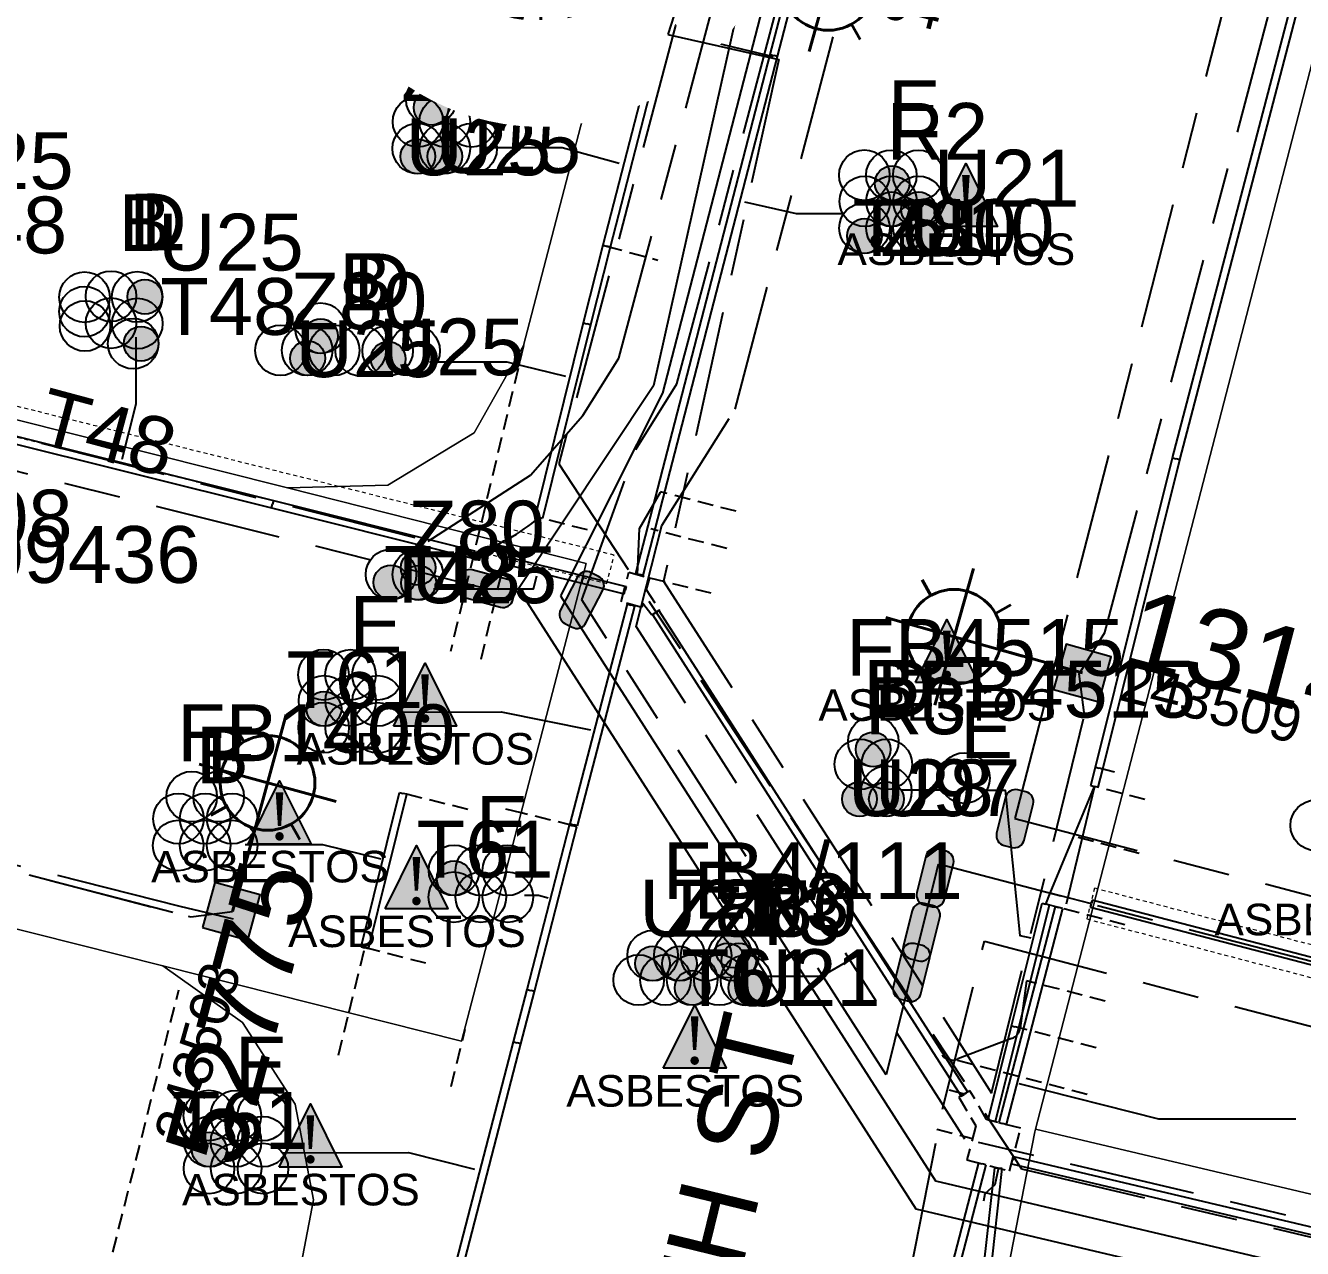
# Model space of a CAD drawing. Header units: metres. Extents: x 313711 to 315840, y 6256069 to 6257554.
# Drawn here: x 315428.58 to 315469.02, y 6256549.3 to 6256588.02 of the extents above; entities that cross this region are included whole.
import ezdxf
from ezdxf.enums import TextEntityAlignment as Align

# ---------------------------------------------------------------- set-up
doc = ezdxf.new("R2010")
doc.units = ezdxf.units.M
for name, pattern in [('Cable Exist UG', [8.2, 4, -1.2, 1.8, -1.2]), ('Dash', [5, 3, -2]), ('DASHED', [0.75, 0.5, -0.25]), ('HIDDEN', [0.375, 0.25, -0.125]), ('HIDDEN2', [0.1875, 0.125, -0.0625])]:
    doc.linetypes.add(name, pattern=pattern)
doc.layers.get('0').update_dxf_attribs({"color": 6})
for name, color, linetype in [('_User DUCT CONFIGS', 7, 'Continuous'), ('_User EARTHING', 7, 'Continuous'), ('Duct_SP_EXT', 7, 'Continuous'), ('Equip_HV_EXT', 7, 'Continuous'), ('Equip_LV_EXT', 7, 'Continuous'), ('Equip_SL_EXT', 7, 'Continuous'), ('Equip_SP_SL_EXT', 7, 'Continuous'), ('Mains_HV_EXT', 7, 'Continuous'), ('Mains_LV_EXT', 7, 'Continuous'), ('Mains_SL_EXT', 7, 'Continuous'), ('SupportsUG_SP_LV_SL_EXT', 7, 'Continuous'), ('Trench_SP_EXT', 7, 'Continuous'), ('UG_Details_SP_MISC', 7, 'Continuous')]:
    doc.layers.add(name, color=color, linetype=linetype)
for name, color, linetype, lineweight in [('Cadastre Land Parcels_SP_EXT', 9, 'Continuous', 5), ('Cadastre Other Property_SP_EXT', 9, 'HIDDEN', 5), ('Cadastre Road Names_SP_HV_LV_SL_EXT', 9, 'Continuous', 5), ('Cadastre Roads_SP_EXT', 9, 'Continuous', 5)]:
    doc.layers.add(name, color=color, linetype=linetype, lineweight=lineweight)
doc.layers.add('UNKNOWN_FEATURES', color=1, linetype='DASHED', plot=False)
doc.styles.add('COLUMN_LABEL', font='arial.ttf')
doc.styles.add('iecARIAL', font='arial.ttf', dxfattribs={"height": 2})
doc.styles.add('iecNAME', font='times.ttf')
doc.styles.add('IESYMBOL1', font='isocp.shx')
doc.styles.add('POLE_LABEL', font='arial.ttf')
doc.styles.add('SLCP_LABEL', font='arial.ttf', dxfattribs={"height": 3.5})
doc.styles.get("Standard").update_dxf_attribs({"font": 'arial.ttf'})
doc.linetypes.add('Cable P UG', pattern='A,6,-0.5,["P",Standard,S=1.7,R=0,X=0.5,Y=-1],-2.9', length=9.4)

# ---------------------------------------------------------------- blocks, each defined once
blk = doc.blocks.new('COLUMN_EXT')
blk.add_hatch(color=256).paths.add_polyline_path([(-1.485, 1.485), (-1.485, -1.485), (1.485, -1.485), (1.485, 1.485)])
blk.add_lwpolyline([(-1.485, -1.485), (1.485, -1.485), (1.485, 1.485), (-1.485, 1.485)], close=True)
for tag, height, style, flags, p in [('ASSET_NUM', 2.5, 'COLUMN_LABEL', 8, (2, 2)), ('STRUCTURE_PLANT_NUMBER', 0.2, 'POLE_LABEL', 9, (1.813, 0.031)), ('STREET_CODE', 0.2, 'COLUMN_LABEL', 9, (1.813, -0.2))]:
    blk.add_attdef(tag, text='', height=height, dxfattribs=dict(style=style, flags=flags)).set_placement(p, align=Align.MIDDLE_LEFT)
at = {"flags": 9}
for tag, p in [('OWNED_BY', (1.813, -0.6)), ('STATE', (1.813, -0.8)), ('COLUMN_TYPE', (1.813, -0.4)), ('STREETNAME', (1.813, -1.6)), ('USAGE', (1.813, -1)), ('LEGEND', (1.813, -1.2)), ('LOCATION', (1.813, -1.4)), ('SUBURB', (1.813, -1.8)), ('NOTES', (1.813, -2))]:
    blk.add_attdef(tag, text='', height=0.2, dxfattribs=at).set_placement(p, align=Align.MIDDLE_LEFT)
at = {"flags": 1}
blk.add_attdef('Z', (1.813, -2.351), '', height=0.2, dxfattribs=at)
blk = doc.blocks.new('DUCT_EXT')
blk.add_circle((0, 0.8), 0.8)
at = {"flags": 1}
blk.add_attdef('Z', (0, 0), '', height=0.2, dxfattribs=at)
at = {"flags": 9}
for tag, p in [('DUCT_CODE', (0, 0)), ('XSECT_TYPE', (0, -0.2)), ('FB_REFERENCE', (0, -0.4)), ('STATE', (0, -0.6)), ('NOTES', (0, -0.8))]:
    blk.add_attdef(tag, text='', height=0.2, dxfattribs=at).set_placement(p, align=Align.MIDDLE_LEFT)
blk = doc.blocks.new('SL_LANTERN_EXT')
at = {"lineweight": 40}
for p, q in [((0, 1.968), (0, 6.468)), ((-1.459, 5.676), (-1.061, 5.278)), ((1.458, 5.676), (1.06, 5.278)), ((-2.25, 4.218), (2.25, 4.218)), ((-1.459, 2.759), (-1.061, 3.157)), ((1.458, 2.759), (1.06, 3.157)), ((0, 0), (0, 2.721))]:
    blk.add_line(p, q, dxfattribs=at)
blk.add_circle((0, 4.218), 1.5, dxfattribs=at)
at = {"style": 'iecARIAL', "flags": 8}
blk.add_attdef('ASSET_NUM', (1.5, 1.5), '', height=2.5, dxfattribs=at)
for tag, p, height, flags in [('CONSTRUCTED_VOLTAGE', (0.981, -0.653), 0.2, 9), ('CONTROL_TYPE', (0.981, -0.853), 0.2, 9), ('LNUMBER', (2.181, -3.253), 2.5, 8), ('LANTERN_PURPOSE', (0.981, -1.053), 0.2, 9), ('LANTERN_TYPE', (0.981, -1.253), 0.2, 9), ('OPERATING_VOLTAGE', (0.981, -1.653), 0.2, 9), ('NO_PHASES', (0.981, -1.453), 0.2, 9), ('ORIENTATION', (0.981, -1.853), 0.2, 9), ('OWNED_BY', (0.981, -2.053), 0.2, 9), ('STATE', (0.981, -2.253), 0.2, 9), ('USAGE', (0.981, -2.453), 0.2, 9), ('CEXIST', (0.981, -2.653), 0.2, 9), ('CNEW', (0.981, -2.853), 0.2, 9), ('CNUMBER', (0.981, -3.053), 0.2, 9), ('CREMOVE', (0.981, -3.253), 0.2, 9), ('CREPLACE', (0.981, -3.453), 0.2, 9), ('LKINGHEIGHT', (0.981, -3.653), 0.2, 9), ('LBRACKET', (0.981, -3.853), 0.2, 9), ('LBRACKETVOCAB', (0.981, -4.053), 0.2, 9), ('LCATEGORY', (0.981, -4.253), 0.2, 9), ('LCHARGE1', (0.981, -4.453), 0.2, 9), ('LCHARGE1PERCENT', (0.981, -4.653), 0.2, 9), ('LCHARGE2', (0.981, -4.853), 0.2, 9), ('LCHARGE2PERCENT', (0.981, -5.053), 0.2, 9), ('LCHARGE3', (0.981, -5.253), 0.2, 9), ('LCHARGE3PERCENT', (0.981, -5.453), 0.2, 9), ('LEXIST', (0.981, -5.653), 0.2, 9), ('LLAMP', (0.981, -5.853), 0.2, 9), ('LLAMPVOCAB', (0.981, -6.053), 0.2, 9), ('LMAST', (0.981, -6.253), 0.2, 9), ('LMASTVOCAB', (0.981, -6.453), 0.2, 9), ('LNEW', (0.981, -6.653), 0.2, 9), ('LANTNUMBER', (0.981, -6.853), 0.2, 9), ('LOUTREACH', (0.981, -7.253), 0.2, 9), ('LOUTREACHVOCAB', (0.981, -7.453), 0.2, 9), ('LRATECODE', (0.981, -7.653), 0.2, 9), ('LREMOVE', (0.981, -7.853), 0.2, 9), ('LREPLACE', (0.981, -8.053), 0.2, 9), ('LTYPE', (0.981, -8.253), 0.2, 9), ('LTYPEVOCAB', (0.981, -8.453), 0.2, 9), ('LEGEND', (0.981, -8.653), 0.2, 9), ('LOCATION', (0.981, -8.853), 0.2, 9), ('NOTES', (0.981, -9.053), 0.2, 9), ('STREETNAME', (0.981, -9.253), 0.2, 9), ('SUBURB', (0.981, -9.453), 0.2, 1)]:
    blk.add_attdef(tag, p, '', height=height, dxfattribs=dict(flags=flags))
blk = doc.blocks.new('HV_STJ_EXT')
h = blk.add_hatch(color=256)
edge = h.paths.add_edge_path()
edge.add_ellipse((-0.586, 0.131), major_axis=(0.226, 0.226), ratio=1, start_angle=45, end_angle=135)
edge.add_line((-0.906, 0.131), (-0.906, -0.131))
edge.add_ellipse((-0.586, -0.131), major_axis=(0.226, 0.226), ratio=1, start_angle=135, end_angle=225)
edge.add_line((-0.586, -0.451), (0.586, -0.451))
edge.add_ellipse((0.586, -0.131), major_axis=(-0.226, 0.226), ratio=1, start_angle=135, end_angle=225)
edge.add_line((0.906, -0.131), (0.906, 0.131))
edge.add_ellipse((0.586, 0.131), major_axis=(-0.226, 0.226), ratio=1, start_angle=225, end_angle=315)
edge.add_line((0.586, 0.451), (-0.586, 0.451))
blk.add_lwpolyline([(-0.906, 0.131), (-0.906, -0.131, 0.414214), (-0.586, -0.451), (0.586, -0.451, 0.414214), (0.906, -0.131), (0.906, 0.131, 0.414214), (0.586, 0.451), (-0.586, 0.451, 0.414214)], format="xyb", close=True)
for tag, flags, p in [('ORIENTATION', 9, (1.5, 0)), ('USAGE', 9, (1.5, -0.2)), ('LEGEND', 9, (1.5, -0.4)), ('Z', 1, (1.5, -0.8)), ('NOTES', 9, (1.5, -0.6))]:
    blk.add_attdef(tag, text='', height=0.2, dxfattribs=dict(flags=flags)).set_placement(p, align=Align.MIDDLE_LEFT)
blk = doc.blocks.new('LV_STJ_EXT')
h = blk.add_hatch(color=256)
edge = h.paths.add_edge_path()
edge.add_ellipse((-0.586, 0.131), major_axis=(0.226, 0.226), ratio=1, start_angle=45, end_angle=135)
edge.add_line((-0.906, 0.131), (-0.906, -0.131))
edge.add_ellipse((-0.586, -0.131), major_axis=(0.226, 0.226), ratio=1, start_angle=135, end_angle=225)
edge.add_line((-0.586, -0.451), (0.586, -0.451))
edge.add_ellipse((0.586, -0.131), major_axis=(-0.226, 0.226), ratio=1, start_angle=135, end_angle=225)
edge.add_line((0.906, -0.131), (0.906, 0.131))
edge.add_ellipse((0.586, 0.131), major_axis=(-0.226, 0.226), ratio=1, start_angle=225, end_angle=315)
edge.add_line((0.586, 0.451), (-0.586, 0.451))
blk.add_lwpolyline([(-0.906, 0.131), (-0.906, -0.131, 0.414214), (-0.586, -0.451), (0.586, -0.451, 0.414214), (0.906, -0.131), (0.906, 0.131, 0.414214), (0.586, 0.451), (-0.586, 0.451, 0.414214)], format="xyb", close=True)
at = {"flags": 1}
blk.add_attdef('Z', (0, 0), '', height=0.2, dxfattribs=at)
at = {"flags": 9}
for tag, p in [('ORIENTATION', (0, 0)), ('USAGE', (0, -0.2)), ('LEGEND', (0, -0.4)), ('NOTES', (0, -0.6))]:
    blk.add_attdef(tag, text='', height=0.2, dxfattribs=at).set_placement(p, align=Align.MIDDLE_LEFT)
blk = doc.blocks.new('WARNING_FEATURE_EXT')
h = blk.add_hatch(color=2)
h.dxf.hatch_style = 1
h.paths.add_polyline_path([(0.001, 1.995), (-0.994, -0.001), (0.997, -0.001)])
at = {"color": 18, "true_color": 0x000000}
blk.add_lwpolyline([(-0.994, -0.001), (0.001, 1.995), (0.997, -0.001)], close=True, dxfattribs=at)
at = {"color": 18, "true_color": 0x000000, "insert": (0.001, 0.872), "char_height": 1.5, "attachment_point": 5, "line_spacing_factor": 1.5, "style": 'iecNAME'}
blk.add_mtext_dynamic_manual_height_columns('!', width=1.5, gutter_width=4, heights=[0], dxfattribs=at)
at = {"color": 2, "flags": 1}
for tag, p in [('STATE', (1.191, 2.008)), ('HAZMAT_ID', (1.191, 0.723))]:
    blk.add_attdef(tag, p, '', height=0.8, dxfattribs=at)
at = {"color": 2}
blk.add_attdef('WARNING_TYPE', text='', height=1, dxfattribs=at).set_placement((-4.067, -1.217), (4.875, -1.217), align=Align.ALIGNED)
at = {"color": 2, "flags": 1}
blk.add_attdef('WARNING_DESC', text='', height=0.8, dxfattribs=at).set_placement((1.191, -0.562), align=Align.MIDDLE_CENTER)
blk = doc.blocks.new('CABLE_LARGE_EXT')
h = blk.add_hatch(color=256)
edge = h.paths.add_edge_path()
edge.add_arc((0, 0.55), 0.55, 0, 360)
blk.add_circle((0, 0.55), 0.55)
at = {"flags": 1}
blk.add_attdef('Z', (0, 0), '', height=0.2, dxfattribs=at)
at = {"flags": 9}
for tag, p in [('COND_CODE', (0, 0)), ('STATE', (0, -0.4)), ('FB_REFERENCE', (0, -0.2)), ('XSECT_SIZE', (0, -0.6)), ('NOTES', (0, -0.8))]:
    blk.add_attdef(tag, text='', height=0.2, dxfattribs=at).set_placement(p, align=Align.MIDDLE_LEFT)
blk = doc.blocks.new('SLCP_ZELL_EXT')
blk.add_wipeout([(-0.236, 7.5), (-0.706, 7.47), (-1.174, 7.411), (-1.637, 7.323), (-2.093, 7.206), (-2.542, 7.06), (-2.98, 6.887), (-3.407, 6.686), (-3.82, 6.459), (-4.218, 6.206), (-4.599, 5.929), (-4.962, 5.629), (-5.306, 5.306), (-5.629, 4.962), (-5.929, 4.599), (-6.206, 4.218), (-6.459, 3.82), (-6.686, 3.407), (-6.887, 2.98), (-7.06, 2.542), (-7.206, 2.093), (-7.323, 1.637), (-7.411, 1.174), (-7.47, 0.706), (-7.5, 0.236), (-7.5, -0.236), (-7.47, -0.706), (-7.411, -1.174), (-7.323, -1.637), (-7.206, -2.093), (-7.06, -2.542), (-6.887, -2.98), (-6.686, -3.407), (-6.459, -3.82), (-6.206, -4.218), (-5.929, -4.599), (-5.629, -4.962), (-5.306, -5.306), (-4.962, -5.629), (-4.599, -5.929), (-4.218, -6.206), (-3.82, -6.459), (-3.407, -6.686), (-2.98, -6.887), (-2.542, -7.06), (-2.093, -7.206), (-1.637, -7.323), (-1.174, -7.411), (-0.706, -7.47), (-0.236, -7.5), (0.236, -7.5), (0.706, -7.47), (1.174, -7.411), (1.637, -7.323), (2.093, -7.206), (2.542, -7.06), (2.98, -6.887), (3.407, -6.686), (3.82, -6.459), (4.218, -6.206), (4.599, -5.929), (4.962, -5.629), (5.306, -5.306), (5.629, -4.962), (5.929, -4.599), (6.206, -4.218), (6.459, -3.82), (6.686, -3.407), (6.887, -2.98), (7.06, -2.542), (7.206, -2.093), (7.323, -1.637), (7.411, -1.174), (7.47, -0.706), (7.5, -0.236), (7.5, 0.236), (7.47, 0.706), (7.411, 1.174), (7.323, 1.637), (7.206, 2.093), (7.06, 2.542), (6.887, 2.98), (6.686, 3.407), (6.459, 3.82), (6.206, 4.218), (5.929, 4.599), (5.629, 4.962), (5.306, 5.306), (4.962, 5.629), (4.599, 5.929), (4.218, 6.206), (3.82, 6.459), (3.407, 6.686), (2.98, 6.887), (2.542, 7.06), (2.093, 7.206), (1.637, 7.323), (1.174, 7.411), (0.706, 7.47), (0.236, 7.5)])
at = {"linetype": 'Dash', "lineweight": 40, "ltscale": 0.7}
for p, q in [((0, 4.109), (0, -4.109)), ((-4.109, 0), (4.109, 0))]:
    blk.add_line(p, q, dxfattribs=at)
blk.add_circle((0, 0), 4.109, dxfattribs=at)
at = {"lineweight": 40, "style": 'IESYMBOL1'}
for s, p in [('P', (-1.604, 0)), ('Z', (1.702, 0)), ('60', (-1.612, -3.312))]:
    blk.add_text(s, height=2, dxfattribs=at).set_placement(p, align=Align.BOTTOM_CENTER)
at = {"style": 'SLCP_LABEL'}
for tag, height, flags, p in [('ASSET_NUM', 2.5, 8, (2, 2)), ('STREET_CODE', 0.2, 9, (0, -0.2))]:
    blk.add_attdef(tag, text='', height=height, dxfattribs=dict(at, flags=flags)).set_placement(p, align=Align.MIDDLE_LEFT)
at = {"flags": 1}
blk.add_attdef('Z', (0, 0), '', height=0.2, dxfattribs=at)
at = {"flags": 9}
for tag, p in [('CONSTRUCTED_VOLTAGE', (0, -0.4)), ('CONTROL_TYPE', (0, -0.6)), ('NO_PHASES', (0, -0.8)), ('OPERATING_VOLTAGE', (0, -1)), ('ORIENTATION', (0, -1.2)), ('OWNED_BY', (0, -1.4)), ('USAGE', (0, -1.6)), ('STATE', (0, -2)), ('LOCATION', (0, -1.8)), ('NOTES', (0, -2.2))]:
    blk.add_attdef(tag, text='', height=0.2, dxfattribs=at).set_placement(p, align=Align.MIDDLE_LEFT)

msp = doc.modelspace()

# ---------------------------------------------------------------- linework, layer by layer
at = {"layer": '_User DUCT CONFIGS'}
for points in [[(315443.124, 6256584.159), (315445.571, 6256584.159), (315447.384, 6256583.663)], [(315454.456, 6256582.06), (315452.993, 6256582.06), (315451.36, 6256582.43)], [(315456.016, 6256580.74), (315456.006, 6256581.653)], [(315432.081, 6256578.151), (315432.081, 6256576.026), (315431.632, 6256574.274)], [(315441.38, 6256577.372), (315443.827, 6256577.372), (315445.679, 6256576.916)], [(315441.502, 6256570.18), (315444.671, 6256570.18), (315444.774, 6256570.592)], [(315440.366, 6256566.277), (315443.64, 6256566.285), (315446.474, 6256565.718)], [(315456.321, 6256563.822), (315457.602, 6256563.822)], [(315458.992, 6256563.808), (315459.599, 6256563.808), (315460.071, 6256559.206), (315460.412, 6256559.128)], [(315435.538, 6256562.089), (315437.985, 6256562.089), (315439.838, 6256561.633)], [(315435.538, 6256562.089), (315437.985, 6256562.089), (315439.838, 6256561.633)], [(315444.386, 6256560.482), (315444.826, 6256560.482), (315445.133, 6256560.4)], [(315451.987, 6256557.915), (315453.795, 6256557.915), (315455.084, 6256558.662)], [(315468.805, 6256553.386), (315464.466, 6256553.386), (315460.046, 6256554.508)], [(315436.735, 6256552.319), (315440.712, 6256552.334), (315442.804, 6256551.809)]]:
    msp.add_lwpolyline(points, dxfattribs=at)
at = {"layer": 'Cadastre Land Parcels_SP_EXT', "linetype": 'Continuous'}
for points in [[(315442.179, 6256650.915), (315428.522, 6256654.502), (315417.526, 6256614.376), (315408.258, 6256580.572), (315436.874, 6256573.379), (315440.059, 6256573.47), (315442.785, 6256575.117), (315444.347, 6256577.892), (315461.102, 6256642.161), (315458.486, 6256646.632), (315442.179, 6256650.915)], [(315523.169, 6256538.042), (315503.123, 6256543.903), (315508.54, 6256564.792), (315503.217, 6256566.172), (315508.715, 6256587.372), (315506.676, 6256587.927), (315472.047, 6256597.351), (315466.171, 6256574.692), (315460.565, 6256553.075), (315497.638, 6256544.327), (315497.114, 6256542.108), (315522.335, 6256534.735), (315523.169, 6256538.042)], [(315437.118, 6256553.86), (315435.449, 6256556.455), (315432.933, 6256558.246), (315404.639, 6256565.374), (315401.119, 6256550.437), (315400.984, 6256550.472), (315397.407, 6256538.599), (315388.602, 6256509.375), (315404.41, 6256505.521), (315427.911, 6256499.793), (315431.701, 6256519.549), (315433.183, 6256525.36), (315432.831, 6256525.437), (315437.702, 6256550.833), (315437.118, 6256553.86)], [(315508.875, 6256481.375), (315522.335, 6256534.735), (315497.114, 6256542.108), (315497.638, 6256544.327), (315460.565, 6256553.075), (315460.542, 6256552.988), (315450.263, 6256500.295), (315450.458, 6256497.086), (315452.186, 6256494.376), (315455.014, 6256492.844), (315506.65, 6256480.04), (315508.875, 6256481.375)]]:
    msp.add_lwpolyline(points, close=True, dxfattribs=at)
msp.add_lwpolyline([(315357.444, 6256548.648), (315376.281, 6256543.913), (315397.407, 6256538.599), (315400.984, 6256550.472), (315401.119, 6256550.437), (315404.639, 6256565.374), (315432.933, 6256558.246), (315442.393, 6256555.864), (315446.332, 6256570.986), (315436.874, 6256573.379), (315408.258, 6256580.572), (315417.526, 6256614.376)], dxfattribs=at)
at = {"layer": 'Cadastre Other Property_SP_EXT', "linetype": 'HIDDEN2'}
for points in [[(315446.989, 6256570.352), (315447.224, 6256571.251), (315381.371, 6256587.648), (315381.151, 6256586.688), (315446.989, 6256570.352)], [(315462.189, 6256559.729), (315489.694, 6256552.552), (315489.541, 6256552.089), (315491.576, 6256551.535), (315491.949, 6256552.982), (315462.429, 6256560.705), (315462.189, 6256559.729)]]:
    msp.add_lwpolyline(points, close=True, dxfattribs=at)
at = {"layer": 'Cadastre Roads_SP_EXT', "linetype": 'Continuous'}
for points in [[(315461.102, 6256642.161), (315444.347, 6256577.892), (315442.785, 6256575.117), (315440.059, 6256573.47), (315436.874, 6256573.379), (315446.332, 6256570.986), (315442.393, 6256555.864), (315432.933, 6256558.246), (315435.449, 6256556.455), (315437.118, 6256553.86), (315437.702, 6256550.833), (315432.831, 6256525.437)], [(315450.263, 6256500.295), (315460.542, 6256552.988), (315460.565, 6256553.075), (315466.171, 6256574.692), (315466.171, 6256574.692), (315472.047, 6256597.351)]]:
    msp.add_lwpolyline(points, dxfattribs=at)
at = {"layer": 'Duct_SP_EXT'}
for p, q in [((315464.906, 6256574.33), (315471.015, 6256597.697)), ((315465.138, 6256574.27), (315471.247, 6256597.636)), ((315452.165, 6256587.1), (315453.555, 6256592.473)), ((315452.397, 6256587.04), (315453.787, 6256592.413)), ((315449.37, 6256590.769), (315448.63, 6256587.899)), ((315449.603, 6256590.709), (315448.863, 6256587.839)), ((315448.63, 6256587.899), (315446.869, 6256581.063)), ((315448.863, 6256587.839), (315447.101, 6256581.004)), ((315448.63, 6256587.899), (315448.746, 6256587.869)), ((315448.63, 6256587.899), (315448.746, 6256587.869)), ((315448.863, 6256587.839), (315448.746, 6256587.869)), ((315448.863, 6256587.839), (315448.746, 6256587.869)), ((315447.904, 6256570.669), (315452.165, 6256587.1)), ((315448.137, 6256570.609), (315452.397, 6256587.04)), ((315452.165, 6256587.1), (315452.281, 6256587.07)), ((315452.165, 6256587.1), (315452.281, 6256587.07)), ((315452.397, 6256587.04), (315452.281, 6256587.07)), ((315452.397, 6256587.04), (315452.281, 6256587.07)), ((315446.868, 6256581.063), (315446.243, 6256578.604)), ((315447.101, 6256581.004), (315446.476, 6256578.545)), ((315446.868, 6256581.063), (315446.985, 6256581.034)), ((315446.869, 6256581.063), (315446.985, 6256581.034)), ((315447.101, 6256581.004), (315446.985, 6256581.034)), ((315447.101, 6256581.004), (315446.985, 6256581.034)), ((315446.243, 6256578.604), (315444.724, 6256572.47)), ((315446.476, 6256578.545), (315444.957, 6256572.412)), ((315446.243, 6256578.604), (315446.359, 6256578.575)), ((315446.476, 6256578.545), (315446.359, 6256578.575)), ((315423.216, 6256576.281), (315436.433, 6256572.976)), ((315423.157, 6256576.049), (315436.375, 6256572.743)), ((315462.463, 6256564.532), (315464.906, 6256574.33)), ((315462.696, 6256564.474), (315465.138, 6256574.27)), ((315464.906, 6256574.33), (315465.022, 6256574.3)), ((315465.138, 6256574.27), (315465.022, 6256574.3)), ((315436.375, 6256572.743), (315436.404, 6256572.859)), ((315436.375, 6256572.743), (315442.231, 6256571.279)), ((315436.433, 6256572.976), (315436.404, 6256572.859)), ((315436.433, 6256572.976), (315442.289, 6256571.512)), ((315444.724, 6256572.47), (315444.841, 6256572.441)), ((315444.957, 6256572.412), (315444.841, 6256572.441)), ((315442.289, 6256571.512), (315442.26, 6256571.395)), ((315442.289, 6256571.512), (315442.8, 6256571.384)), ((315442.231, 6256571.279), (315442.26, 6256571.395)), ((315442.231, 6256571.279), (315442.742, 6256571.151)), ((315442.742, 6256571.151), (315442.771, 6256571.268)), ((315442.8, 6256571.384), (315442.771, 6256571.268)), ((315443.732, 6256570.976), (315443.761, 6256571.093)), ((315443.79, 6256571.209), (315443.761, 6256571.093)), ((315443.79, 6256571.209), (315446.254, 6256570.59)), ((315443.732, 6256570.976), (315446.196, 6256570.357)), ((315447.904, 6256570.669), (315448.021, 6256570.639)), ((315448.137, 6256570.609), (315448.021, 6256570.639)), ((315446.196, 6256570.357), (315446.225, 6256570.473)), ((315446.196, 6256570.357), (315447.543, 6256570.023)), ((315446.254, 6256570.59), (315446.225, 6256570.473)), ((315446.254, 6256570.59), (315447.6, 6256570.256)), ((315447.6, 6256570.256), (315447.572, 6256570.14)), ((315447.543, 6256570.023), (315447.572, 6256570.14)), ((315445.825, 6256562.742), (315447.65, 6256569.698)), ((315446.057, 6256562.681), (315447.882, 6256569.637)), ((315447.65, 6256569.698), (315447.766, 6256569.668)), ((315447.882, 6256569.637), (315447.766, 6256569.668)), ((315448.434, 6256569.365), (315448.535, 6256569.429)), ((315448.636, 6256569.494), (315448.535, 6256569.429)), ((315448.636, 6256569.494), (315458.416, 6256554.25)), ((315448.434, 6256569.365), (315458.214, 6256554.121)), ((315462.32, 6256563.956), (315462.463, 6256564.532)), ((315462.463, 6256564.532), (315462.579, 6256564.503)), ((315462.463, 6256564.532), (315462.579, 6256564.503)), ((315462.552, 6256563.898), (315462.696, 6256564.474)), ((315462.696, 6256564.474), (315462.579, 6256564.503)), ((315462.696, 6256564.474), (315462.579, 6256564.503)), ((315462.32, 6256563.956), (315462.436, 6256563.927)), ((315462.552, 6256563.898), (315462.436, 6256563.927)), ((315439.212, 6256558.843), (315440.421, 6256563.734)), ((315439.445, 6256558.786), (315440.654, 6256563.676)), ((315440.421, 6256563.734), (315440.537, 6256563.705)), ((315440.654, 6256563.676), (315440.537, 6256563.705)), ((315444.464, 6256557.496), (315445.812, 6256562.704)), ((315444.697, 6256557.436), (315446.044, 6256562.644)), ((315445.812, 6256562.704), (315445.928, 6256562.674)), ((315445.825, 6256562.742), (315445.941, 6256562.712)), ((315446.044, 6256562.644), (315445.928, 6256562.674)), ((315446.057, 6256562.681), (315445.941, 6256562.712)), ((315461.19, 6256560.119), (315459.402, 6256553.281)), ((315459.804, 6256556.345), (315460.771, 6256560.227)), ((315460.037, 6256556.287), (315461.004, 6256560.169)), ((315460.771, 6256560.227), (315460.888, 6256560.198)), ((315461.004, 6256560.169), (315460.888, 6256560.198)), ((315461.19, 6256560.119), (315461.306, 6256560.088)), ((315462.303, 6256560.092), (315462.333, 6256560.208)), ((315462.364, 6256560.324), (315462.333, 6256560.208)), ((315490.651, 6256552.943), (315462.364, 6256560.324)), ((315461.422, 6256560.058), (315459.635, 6256553.22)), ((315461.422, 6256560.058), (315461.306, 6256560.088)), ((315490.591, 6256552.711), (315462.303, 6256560.092)), ((315439.212, 6256558.843), (315439.329, 6256558.815)), ((315439.445, 6256558.786), (315439.329, 6256558.815)), ((315444.032, 6256555.838), (315444.464, 6256557.497)), ((315444.264, 6256555.778), (315444.697, 6256557.436)), ((315444.464, 6256557.497), (315444.58, 6256557.466)), ((315444.464, 6256557.496), (315444.58, 6256557.466)), ((315444.697, 6256557.436), (315444.58, 6256557.466)), ((315444.697, 6256557.436), (315444.58, 6256557.466)), ((315459.062, 6256553.369), (315459.804, 6256556.345)), ((315459.295, 6256553.311), (315460.037, 6256556.287)), ((315459.804, 6256556.345), (315459.92, 6256556.316)), ((315459.804, 6256556.345), (315459.92, 6256556.316)), ((315460.037, 6256556.287), (315459.92, 6256556.316)), ((315460.037, 6256556.287), (315459.92, 6256556.316)), ((315442.079, 6256548.29), (315444.032, 6256555.838)), ((315442.286, 6256548.132), (315444.264, 6256555.778)), ((315444.032, 6256555.838), (315444.148, 6256555.808)), ((315444.264, 6256555.778), (315444.148, 6256555.808)), ((315458.214, 6256554.121), (315458.315, 6256554.186)), ((315458.416, 6256554.25), (315458.315, 6256554.186)), ((315459.062, 6256553.369), (315459.178, 6256553.34)), ((315459.295, 6256553.311), (315459.178, 6256553.34)), ((315459.402, 6256553.281), (315459.518, 6256553.251)), ((315459.635, 6256553.22), (315459.518, 6256553.251)), ((315459.807, 6256551.973), (315459.835, 6256552.089)), ((315459.863, 6256552.206), (315459.835, 6256552.089)), ((315459.863, 6256552.206), (315498.513, 6256543.083)), ((315458.761, 6256552.002), (315451.195, 6256523.075)), ((315458.993, 6256551.941), (315451.427, 6256523.014)), ((315458.345, 6256543.492), (315459.274, 6256551.852)), ((315458.583, 6256543.456), (315459.513, 6256551.825)), ((315458.761, 6256552.002), (315458.877, 6256551.971)), ((315458.993, 6256551.941), (315458.877, 6256551.971)), ((315459.274, 6256551.852), (315459.394, 6256551.838)), ((315459.513, 6256551.825), (315459.394, 6256551.838)), ((315459.807, 6256551.973), (315498.458, 6256542.85))]:
    msp.add_line(p, q, dxfattribs=at)
at = {"layer": 'Mains_HV_EXT', "linetype": 'Cable P UG'}
for points in [[(315242.55, 6256707.888), (315246.312, 6256706.909), (315262.836, 6256702.571), (315269.974, 6256700.705), (315308.128, 6256690.676), (315316.478, 6256688.528), (315356.001, 6256678.218), (315467.575, 6256648.63), (315467.575, 6256648.63), (315465.016, 6256639.104), (315465.016, 6256639.104), (315448.75, 6256576.377), (315445.521, 6256569.956)], [(315443.739, 6256594.8), (315452.031, 6256592.569), (315452.031, 6256592.569), (315448.467, 6256576.608), (315444.19, 6256570.18)], [(315444.19, 6256570.18), (315456.771, 6256550.553), (315483.482, 6256544.248)], [(315445.521, 6256569.956), (315457.394, 6256551.433), (315497.074, 6256542.068), (315500.488, 6256541.078), (315503.627, 6256551.901), (315508.97, 6256553.859)]]:
    msp.add_lwpolyline(points, dxfattribs=at)
at = {"layer": 'Mains_HV_EXT', "linetype": 'Cable Exist UG'}
for points in [[(315479.205, 6256637.579), (315478.592, 6256635.245), (315469.003, 6256598.223), (315459.914, 6256562.906)], [(315456.639, 6256558.036), (315455.831, 6256554.798), (315446.196, 6256569.83)], [(315459.914, 6256562.906), (315484.138, 6256556.586), (315489.645, 6256553.903), (315491.464, 6256553.318)], [(315457.385, 6256561.028), (315457.495, 6256561.47), (315483.156, 6256554.775), (315489.521, 6256551.311), (315490.551, 6256549.786)], [(315456.957, 6256559.311), (315457.385, 6256561.028)], [(315456.639, 6256558.036), (315456.957, 6256559.311)], [(315456.816, 6256491.285), (315454.578, 6256491.838), (315451.451, 6256493.588), (315449.457, 6256496.73), (315447.156, 6256500.431), (315457.62, 6256553.703), (315457.62, 6256553.703), (315458.946, 6256559.025), (315458.946, 6256559.025), (315482.174, 6256552.964), (315488.708, 6256549.346), (315490.551, 6256549.786)]]:
    msp.add_lwpolyline(points, dxfattribs=at)
at = {"layer": 'Mains_LV_EXT', "linetype": 'Cable Exist UG'}
msp.add_lwpolyline([(315411.191, 6256578.152), (315416.428, 6256576.878), (315416.814, 6256576.78), (315443.172, 6256570.192)], dxfattribs=at)
at = {"layer": 'Mains_SL_EXT', "linetype": 'Cable Exist UG'}
for points in [[(315461.951, 6256567.493), (315462.758, 6256568.795), (315470.453, 6256597.84), (315476.028, 6256619.366), (315475.946, 6256621.043)], [(315368.687, 6256594.708), (315361.117, 6256596.589), (315359.588, 6256590.055), (315380.539, 6256584.914), (315381.608, 6256584.641), (315393.33, 6256581.944), (315393.269, 6256581.945), (315394.837, 6256582.668), (315415.98, 6256577.341), (315412.822, 6256565.246), (315433.813, 6256559.794), (315435.137, 6256559.968)]]:
    msp.add_lwpolyline(points, dxfattribs=at)
at = {"layer": 'Trench_SP_EXT', "linetype": 'Cable Exist UG'}
for points in [[(315452.27, 6256587.028), (315448.746, 6256587.869), (315448.802, 6256588.086)], [(315447.965, 6256570.634), (315448.028, 6256572.092), (315448.694, 6256573.242)], [(315435.173, 6256559.717), (315433.481, 6256560.126), (315413.79, 6256565.073)], [(315463.065, 6256564.382), (315462.579, 6256564.503)], [(315461.033, 6256560.547), (315462.436, 6256563.927)], [(315460.888, 6256560.198), (315461.033, 6256560.547)], [(315462.333, 6256560.208), (315461.033, 6256560.547)]]:
    msp.add_lwpolyline(points, dxfattribs=at)
for points in [[(315444.841, 6256572.441, -0.105499), (315442.787, 6256571.312)], [(315443.755, 6256571.068, -0.714812), (315443.719, 6256571.689)], [(315460.283, 6256557.772), (315460.078, 6256556.275), (315460.078, 6256556.275, -0.295288), (315459.803, 6256555.943), (315459.803, 6256555.943), (315458.103, 6256555.296), (315458.103, 6256555.296, -0.167248), (315457.868, 6256555.268), (315457.868, 6256555.268), (315457.734, 6256555.308), (315457.734, 6256555.308, -0.117826), (315457.606, 6256555.407)]]:
    msp.add_lwpolyline(points, format="xyb", dxfattribs=at)
at = {"layer": 'UG_Details_SP_MISC', "linetype": 'Cable Exist UG', "flags": 128}
for points in [[(315413.506, 6256565.069), (315433.534, 6256559.866)], [(315462.436, 6256563.927), (315461.538, 6256560.198)]]:
    msp.add_lwpolyline(points, dxfattribs=at)
at = {"layer": 'UNKNOWN_FEATURES'}
for points in [[(315446.985, 6256581.034), (315448.605, 6256580.594)], [(315444.352, 6256577.891), (315442.04, 6256568.197)], [(315451.081, 6256572.637), (315448.694, 6256573.255)], [(315446.374, 6256572.046), (315444.841, 6256572.441)], [(315450.79, 6256571.457), (315448.389, 6256572.078)], [(315443.007, 6256567.958), (315443.761, 6256571.093)], [(315447.445, 6256569.772), (315447.691, 6256570.708), (315448.337, 6256570.534), (315448.24, 6256570.16), (315448.653, 6256569.501), (315448.413, 6256569.351), (315448.13, 6256569.719), (315448.099, 6256569.596), (315447.445, 6256569.772)], [(315448.337, 6256570.534), (315450.434, 6256570.016)], [(315464.024, 6256563.512), (315462.436, 6256563.927)], [(315442.588, 6256563.198), (315440.537, 6256563.704)], [(315445.93, 6256562.681), (315444.279, 6256563.089), (315443.665, 6256563.24)], [(315463.848, 6256561.801), (315461.778, 6256562.342)], [(315463.398, 6256559.542), (315461.306, 6256560.088), (315460.888, 6256560.198)], [(315438.489, 6256555.417), (315438.829, 6256556.793), (315439.328, 6256558.815)], [(315439.317, 6256558.836), (315441.379, 6256558.302)], [(315462.773, 6256557.121), (315460.283, 6256557.772)], [(315416.647, 6256502.599), (315419.468, 6256501.895), (315433.437, 6256557.488)], [(315442.06, 6256554.424), (315442.502, 6256556.234)], [(315462.482, 6256555.646), (315459.92, 6256556.316)], [(315462.202, 6256554.169), (315458.009, 6256555.265)], [(315458.315, 6256554.186), (315457.771, 6256554.328)], [(315458.487, 6256554.287), (315458.142, 6256554.084), (315458.673, 6256553.18), (315458.39, 6256552.099), (315459.745, 6256551.747), (315460.099, 6256553.099), (315459.018, 6256553.381), (315458.487, 6256554.287)], [(315457.442, 6256553.07), (315458.567, 6256552.776)], [(315458.924, 6256550.804), (315458.969, 6256551.033), (315459.292, 6256551.321), (315459.394, 6256551.838)]]:
    msp.add_lwpolyline(points, dxfattribs=at)

# ---------------------------------------------------------------- block references
at = {"layer": '_User DUCT CONFIGS'}
for name, p in [('DUCT_EXT', (315441.432, 6256584.869)), ('DUCT_EXT', (315441.011, 6256584.172)), ('CABLE_LARGE_EXT', (315441.432, 6256584.869)), ('DUCT_EXT', (315441.858, 6256584.174)), ('DUCT_EXT', (315442.712, 6256584.172)), ('DUCT_EXT', (315441.003, 6256583.326)), ('DUCT_EXT', (315441.859, 6256583.324)), ('DUCT_EXT', (315442.712, 6256583.323)), ('CABLE_LARGE_EXT', (315441.003, 6256583.326)), ('CABLE_LARGE_EXT', (315441.859, 6256583.324)), ('DUCT_EXT', (315455.145, 6256582.481)), ('DUCT_EXT', (315456.001, 6256582.478)), ('DUCT_EXT', (315456.854, 6256582.477)), ('CABLE_LARGE_EXT', (315456.026, 6256582.477)), ('DUCT_EXT', (315455.159, 6256581.652)), ('DUCT_EXT', (315456.006, 6256581.653)), ('DUCT_EXT', (315456.86, 6256581.652)), ('CABLE_LARGE_EXT', (315456.006, 6256581.653)), ('CABLE_LARGE_EXT', (315456.86, 6256581.652)), ('DUCT_EXT', (315455.15, 6256580.805)), ('DUCT_EXT', (315456.007, 6256580.803)), ('DUCT_EXT', (315456.859, 6256580.802)), ('CABLE_LARGE_EXT', (315455.15, 6256580.805)), ('CABLE_LARGE_EXT', (315456.859, 6256580.802)), ('DUCT_EXT', (315437.926, 6256577.634)), ('CABLE_LARGE_EXT', (315437.926, 6256577.634)), ('DUCT_EXT', (315436.655, 6256576.934)), ('DUCT_EXT', (315437.502, 6256576.935)), ('DUCT_EXT', (315438.356, 6256576.934)), ('DUCT_EXT', (315439.195, 6256576.921)), ('DUCT_EXT', (315440.051, 6256576.919)), ('DUCT_EXT', (315440.904, 6256576.918)), ('CABLE_LARGE_EXT', (315437.517, 6256576.935)), ('CABLE_LARGE_EXT', (315440.065, 6256576.915)), ('DUCT_EXT', (315440.156, 6256569.837)), ('DUCT_EXT', (315441.006, 6256569.837)), ('CABLE_LARGE_EXT', (315441.016, 6256570.299)), ('CABLE_LARGE_EXT', (315440.156, 6256569.837)), ('CABLE_LARGE_EXT', (315441.032, 6256569.821)), ('DUCT_EXT', (315438.02, 6256566.662)), ('DUCT_EXT', (315438.876, 6256566.66)), ('DUCT_EXT', (315439.729, 6256566.659)), ('DUCT_EXT', (315438.034, 6256565.833)), ('DUCT_EXT', (315438.881, 6256565.835)), ('DUCT_EXT', (315439.734, 6256565.833)), ('DUCT_EXT', (315438.025, 6256564.987)), ('CABLE_LARGE_EXT', (315438.034, 6256565.833)), ('DUCT_EXT', (315438.881, 6256564.984)), ('DUCT_EXT', (315439.734, 6256564.983)), ('CABLE_LARGE_EXT', (315455.427, 6256564.548)), ('DUCT_EXT', (315458.314, 6256563.39)), ('DUCT_EXT', (315433.846, 6256562.8)), ('DUCT_EXT', (315434.697, 6256562.8)), ('CABLE_LARGE_EXT', (315454.993, 6256562.975)), ('CABLE_LARGE_EXT', (315455.842, 6256562.974)), ('DUCT_EXT', (315433.425, 6256562.103)), ('DUCT_EXT', (315434.272, 6256562.104)), ('DUCT_EXT', (315435.126, 6256562.103)), ('DUCT_EXT', (315469.437, 6256561.893)), ('DUCT_EXT', (315433.417, 6256561.256)), ('DUCT_EXT', (315434.273, 6256561.254)), ('DUCT_EXT', (315435.126, 6256561.253)), ('DUCT_EXT', (315442.153, 6256560.467)), ('DUCT_EXT', (315443, 6256560.468)), ('DUCT_EXT', (315443.854, 6256560.467)), ('CABLE_LARGE_EXT', (315442.153, 6256560.467)), ('DUCT_EXT', (315442.145, 6256559.62)), ('DUCT_EXT', (315443.001, 6256559.618)), ('DUCT_EXT', (315443.854, 6256559.617)), ('DUCT_EXT', (315448.44, 6256557.767)), ('CABLE_LARGE_EXT', (315450.81, 6256557.867)), ('CABLE_LARGE_EXT', (315450.994, 6256558.182)), ('CABLE_LARGE_EXT', (315451.173, 6256557.867)), ('DUCT_EXT', (315447.999, 6256556.996)), ('CABLE_LARGE_EXT', (315448.44, 6256557.767)), ('DUCT_EXT', (315448.847, 6256556.996)), ('CABLE_LARGE_EXT', (315449.288, 6256557.767)), ('DUCT_EXT', (315449.695, 6256556.996)), ('DUCT_EXT', (315450.554, 6256556.994)), ('DUCT_EXT', (315451.397, 6256556.993)), ('CABLE_LARGE_EXT', (315449.695, 6256556.996)), ('CABLE_LARGE_EXT', (315451.397, 6256556.993)), ('DUCT_EXT', (315434.389, 6256552.704)), ('DUCT_EXT', (315435.245, 6256552.702)), ('DUCT_EXT', (315436.098, 6256552.701)), ('DUCT_EXT', (315434.403, 6256551.876)), ('DUCT_EXT', (315435.25, 6256551.877)), ('DUCT_EXT', (315436.104, 6256551.875)), ('CABLE_LARGE_EXT', (315434.403, 6256551.876)), ('DUCT_EXT', (315434.394, 6256551.029)), ('DUCT_EXT', (315435.251, 6256551.027)), ('DUCT_EXT', (315436.103, 6256551.026))]:
    msp.add_blockref(name, p, dxfattribs=at)
for name, p, rotation in [('DUCT_EXT', (315431.252, 6256579.416), 89.95371849291912), ('DUCT_EXT', (315432.09, 6256579.446), 89.95371849291912), ('DUCT_EXT', (315432.919, 6256579.425), 89.95371849291912), ('CABLE_LARGE_EXT', (315432.915, 6256579.431), 89.95371849291912), ('DUCT_EXT', (315431.252, 6256578.96), 89.95371849291912), ('DUCT_EXT', (315431.266, 6256578.503), 89.95371849291912), ('DUCT_EXT', (315432.091, 6256578.592), 89.95371849291912), ('DUCT_EXT', (315432.922, 6256578.581), 89.95371849291912), ('DUCT_EXT', (315432.794, 6256577.944), 90), ('CABLE_LARGE_EXT', (315432.794, 6256577.944), 89.95371849291912), ('DUCT_EXT', (315455.427, 6256564.548), 359.9280103208017), ('DUCT_EXT', (315455.002, 6256563.826), 359.9093137262316), ('DUCT_EXT', (315455.854, 6256563.826), 359.9093137262316), ('DUCT_EXT', (315455.842, 6256562.974), 359.9093137262316), ('DUCT_EXT', (315449.288, 6256557.768), 359.9454710697963), ('DUCT_EXT', (315450.136, 6256557.768), 359.9454710697963), ('DUCT_EXT', (315450.995, 6256557.765), 359.9454710697963)]:
    msp.add_blockref(name, p, dxfattribs=dict(at, rotation=rotation))
at = {"layer": '_User EARTHING'}
ref = msp.add_blockref('WARNING_FEATURE_EXT', (315458.36, 6256581.652), dxfattribs=at)
ref.add_attrib('WARNING_TYPE', 'ASBESTOS', (315454.293, 6256580.435), dxfattribs={"layer": '0', "color": 2, "height": 1})
ref = msp.add_blockref('WARNING_FEATURE_EXT', (315457.756, 6256567.22), dxfattribs=at)
ref.add_attrib('WARNING_TYPE', 'ASBESTOS', (315453.689, 6256566.003), dxfattribs={"layer": '0', "color": 2, "height": 1})
ref = msp.add_blockref('WARNING_FEATURE_EXT', (315441.234, 6256565.833), dxfattribs=at)
ref.add_attrib('WARNING_TYPE', 'ASBESTOS', (315437.168, 6256564.616), dxfattribs={"layer": '0', "color": 2, "height": 1})
ref = msp.add_blockref('WARNING_FEATURE_EXT', (315436.626, 6256562.103), dxfattribs=at)
ref.add_attrib('WARNING_TYPE', 'ASBESTOS', (315432.559, 6256560.886), dxfattribs={"layer": '0', "color": 2, "height": 1})
ref = msp.add_blockref('WARNING_FEATURE_EXT', (315470.297, 6256560.429), dxfattribs=at)
ref.add_attrib('WARNING_TYPE', 'ASBESTOS', (315466.231, 6256559.212), dxfattribs={"layer": '0', "color": 2, "height": 1})
ref = msp.add_blockref('WARNING_FEATURE_EXT', (315440.961, 6256560.055), dxfattribs=at)
ref.add_attrib('WARNING_TYPE', 'ASBESTOS', (315436.895, 6256558.838), dxfattribs={"layer": '0', "color": 2, "height": 1})
ref = msp.add_blockref('WARNING_FEATURE_EXT', (315449.772, 6256555.002), dxfattribs=at)
ref.add_attrib('WARNING_TYPE', 'ASBESTOS', (315445.706, 6256553.785), dxfattribs={"layer": '0', "color": 2, "height": 1})
ref = msp.add_blockref('WARNING_FEATURE_EXT', (315437.604, 6256551.875), dxfattribs=at)
ref.add_attrib('WARNING_TYPE', 'ASBESTOS', (315433.537, 6256550.658), dxfattribs={"layer": '0', "color": 2, "height": 1})
ref = msp.add_blockref('WARNING_FEATURE_EXT', (315420.415, 6256549.014), dxfattribs=at)
ref.add_attrib('WARNING_TYPE', 'FALL FROM HEIGHT', (315416.348, 6256547.797), dxfattribs={"layer": '0', "color": 2, "height": 1})
at = {"layer": 'Equip_HV_EXT'}
for p, rotation in [((315446.196, 6256569.83), 62.5181707670121), ((315459.914, 6256562.906), 76.00172087740839), ((315457.385, 6256561.028), 256.0015395611695), ((315456.957, 6256559.311), 76.00153956116927), ((315456.639, 6256558.036), 76.00153959352936)]:
    msp.add_blockref('HV_STJ_EXT', p, dxfattribs=dict(at, rotation=rotation))
at = {"layer": 'Equip_LV_EXT', "rotation": 344.9694523802308}
msp.add_blockref('LV_STJ_EXT', (315443.172, 6256570.192), dxfattribs=at)
at = {"layer": 'Equip_SP_SL_EXT'}
ref = msp.add_blockref('SL_LANTERN_EXT', (315449.943, 6256590.504), dxfattribs=dict(at, rotation=254.3918099991377))
ref.add_attrib('ASSET_NUM', '52753', dxfattribs={"layer": '0', "height": 2.5, "rotation": 345.8751, "style": 'iecARIAL'}).set_placement((315451.443, 6256592.004), align=Align.MIDDLE_LEFT)
ref = msp.add_blockref('SL_LANTERN_EXT', (315462.048, 6256567.521), dxfattribs=dict(at, rotation=74.26688027292235))
ref.add_attrib('ASSET_NUM', '131485', dxfattribs={"layer": '0', "height": 2.5, "rotation": 345.207, "style": 'iecARIAL'}).set_placement((315463.548, 6256569.021), align=Align.MIDDLE_LEFT)
ref = msp.add_blockref('SL_LANTERN_EXT', (315435.137, 6256559.968), dxfattribs=dict(at, rotation=344.7390600409607))
ref.add_attrib('ASSET_NUM', '52775', dxfattribs={"layer": '0', "height": 2.5, "rotation": 75.2534, "style": 'iecARIAL'}).set_placement((315436.637, 6256561.468), align=Align.MIDDLE_RIGHT)
at = {"layer": 'SupportsUG_SP_LV_SL_EXT'}
ref = msp.add_blockref('COLUMN_EXT', (315449.943, 6256590.504), dxfattribs=dict(at, xscale=0.5, yscale=0.5, zscale=0.5, rotation=254.3918099991377))
ref.add_attrib('ASSET_NUM', '243504', dxfattribs={"layer": '0', "height": 1.25, "rotation": 345.8751, "style": 'COLUMN_LABEL'}).set_placement((315452.113, 6256590.483), align=Align.TOP_LEFT)
ref = msp.add_blockref('COLUMN_EXT', (315462.051, 6256567.516), dxfattribs=dict(at, xscale=0.5, yscale=0.5, zscale=0.5, rotation=74.47696482265303))
ref.add_attrib('ASSET_NUM', '243509', dxfattribs={"layer": '0', "height": 1.25, "rotation": 346.0017, "style": 'COLUMN_LABEL'}).set_placement((315463.455, 6256567.891), align=Align.TOP_LEFT)
ref = msp.add_blockref('COLUMN_EXT', (315435.103, 6256559.974), dxfattribs=dict(at, xscale=0.5, yscale=0.5, zscale=0.5, rotation=344.7390600409607))
ref.add_attrib('ASSET_NUM', '243503', dxfattribs={"layer": '0', "height": 1.25, "rotation": 74.234, "style": 'COLUMN_LABEL'}).set_placement((315434.214, 6256558.46), align=Align.TOP_RIGHT)

# ---------------------------------------------------------------- texts
at = {"layer": '_User DUCT CONFIGS'}
for s, p in [('B', (315441.564, 6256586.091)), ('D', (315441.903, 6256586.091)), ('Z80', (315440.476, 6256585.634)), ('E', (315455.883, 6256584.484)), ('R2', (315455.851, 6256583.767)), ('U25', (315441.565, 6256583.35)), ('U25', (315440.616, 6256583.276)), ('U25', (315425.494, 6256582.84)), ('U21', (315457.348, 6256582.286)), ('T48', (315425.569, 6256580.803)), ('B', (315431.528, 6256580.875)), ('D', (315431.868, 6256580.894)), ('L', (315432.236, 6256580.906)), ('T61', (315454.776, 6256580.719)), ('Z80', (315455.647, 6256580.719)), ('U10', (315456.552, 6256580.726)), ('U25', (315432.778, 6256580.261)), ('B', (315438.515, 6256579.004)), ('D', (315438.967, 6256579.003)), ('T48', (315432.853, 6256578.224)), ('Z80', (315436.97, 6256578.399)), ('U25', (315437.13, 6256576.886)), ('U25', (315439.771, 6256576.942)), ('Z80', (315440.698, 6256571.175)), ('FB309436', (315422.518, 6256570.37)), ('T48', (315439.931, 6256569.744)), ('U25', (315440.806, 6256569.728)), ('E', (315438.837, 6256568.156)), ('FB4515', (315454.569, 6256567.43)), ('T61', (315436.847, 6256566.404)), ('B', (315455.111, 6256566.126)), ('D', (315455.536, 6256566.128)), ('FB4515', (315456.84, 6256566.105)), ('R3', (315455.164, 6256565.579)), ('E', (315458.177, 6256564.821)), ('FB1400', (315433.381, 6256564.725)), ('B', (315433.979, 6256564.022)), ('F', (315434.317, 6256564.022)), ('U28', (315454.628, 6256562.984)), ('U97', (315455.476, 6256562.984)), ('E', (315442.842, 6256561.818)), ('T61', (315440.966, 6256561.037)), ('FB4/111', (315448.764, 6256560.358)), ('E', (315449.736, 6256559.738)), ('U21', (315448.021, 6256559.171)), ('Z80', (315448.87, 6256559.171)), ('Z80', (315450.577, 6256559.169)), ('R3', (315451.458, 6256559.37)), ('T3', (315451.489, 6256558.905)), ('T61', (315449.344, 6256556.972)), ('U21', (315451.046, 6256556.969)), ('E', (315435.206, 6256554.198)), ('T61', (315433.216, 6256552.446))]:
    msp.add_text(s, height=1.8, dxfattribs=at).set_placement(p)
at = {"layer": 'Cadastre Other Property_SP_EXT'}
msp.add_text('083908', height=1.8, dxfattribs=at).set_placement((315421.682, 6256571.521))
at = {"layer": 'Cadastre Road Names_SP_HV_LV_SL_EXT'}
msp.add_text('SMITH ST', height=2.5, rotation=76.2588, dxfattribs=at).set_placement((315449.272, 6256540.468))
at = {"layer": 'Mains_LV_EXT'}
msp.add_text('T48', height=1.8, rotation=344.9695, dxfattribs=at).set_placement((315428.851, 6256574.828))

# ---------------------------------------------------------------- next in the draw order: block references
at = {"layer": 'Equip_SL_EXT'}
ref = msp.add_blockref('SLCP_ZELL_EXT', (315444.901, 6256592.314), dxfattribs=at)
ref.add_attrib('ASSET_NUM', '1812', dxfattribs={"layer": '0', "height": 2.5, "style": 'SLCP_LABEL'}).set_placement((315446.901, 6256593.064), align=Align.TOP_RIGHT)

# ---------------------------------------------------------------- next in the draw order: linework, layer by layer
at = {"layer": 'Mains_HV_EXT', "linetype": 'Cable Exist UG'}
for points in [[(315504.267, 6256541.542), (315497.492, 6256543.509), (315458.33, 6256552.752), (315447.924, 6256568.987), (315448.733, 6256572.189), (315451.053, 6256575.868), (315456.193, 6256595.368), (315453.139, 6256599.338), (315464.246, 6256642.663), (315459.205, 6256651.653), (315388.569, 6256670.171)], [(315446.196, 6256569.83), (315447.905, 6256574.596), (315449.211, 6256576.675), (315453.588, 6256593.174), (315453.99, 6256595.658)], [(315421.136, 6256576.807), (315441.338, 6256571.697), (315444.578, 6256573.777), (315446.228, 6256575.673), (315447.375, 6256577.482), (315451.771, 6256593.966)]]:
    msp.add_lwpolyline(points, dxfattribs=at)
at = {"layer": 'Mains_LV_EXT', "linetype": 'Cable Exist UG'}
msp.add_lwpolyline([(315379.811, 6256665.101), (315380.776, 6256669.071), (315429.355, 6256656.362), (315447.63, 6256651.574), (315447.833, 6256650.991), (315449.681, 6256650.535), (315450.205, 6256650.897), (315459.771, 6256648.441), (315463.2, 6256642.513), (315461.628, 6256636.415), (315464.265, 6256630.62), (315453.861, 6256590.3), (315449.169, 6256588.019), (315445.469, 6256574.144), (315460.118, 6256551.816), (315497.365, 6256543.025), (315499.806, 6256542.316)], dxfattribs=at)
at = {"layer": 'Mains_SL_EXT', "linetype": 'Cable Exist UG'}
msp.add_lwpolyline([(315449.831, 6256590.548), (315448.925, 6256587.739), (315452.44, 6256586.941), (315448.786, 6256570.421), (315459.174, 6256554.216), (315462.117, 6256566.183), (315461.951, 6256567.493)], dxfattribs=at)

doc.saveas('drawing.dxf')
